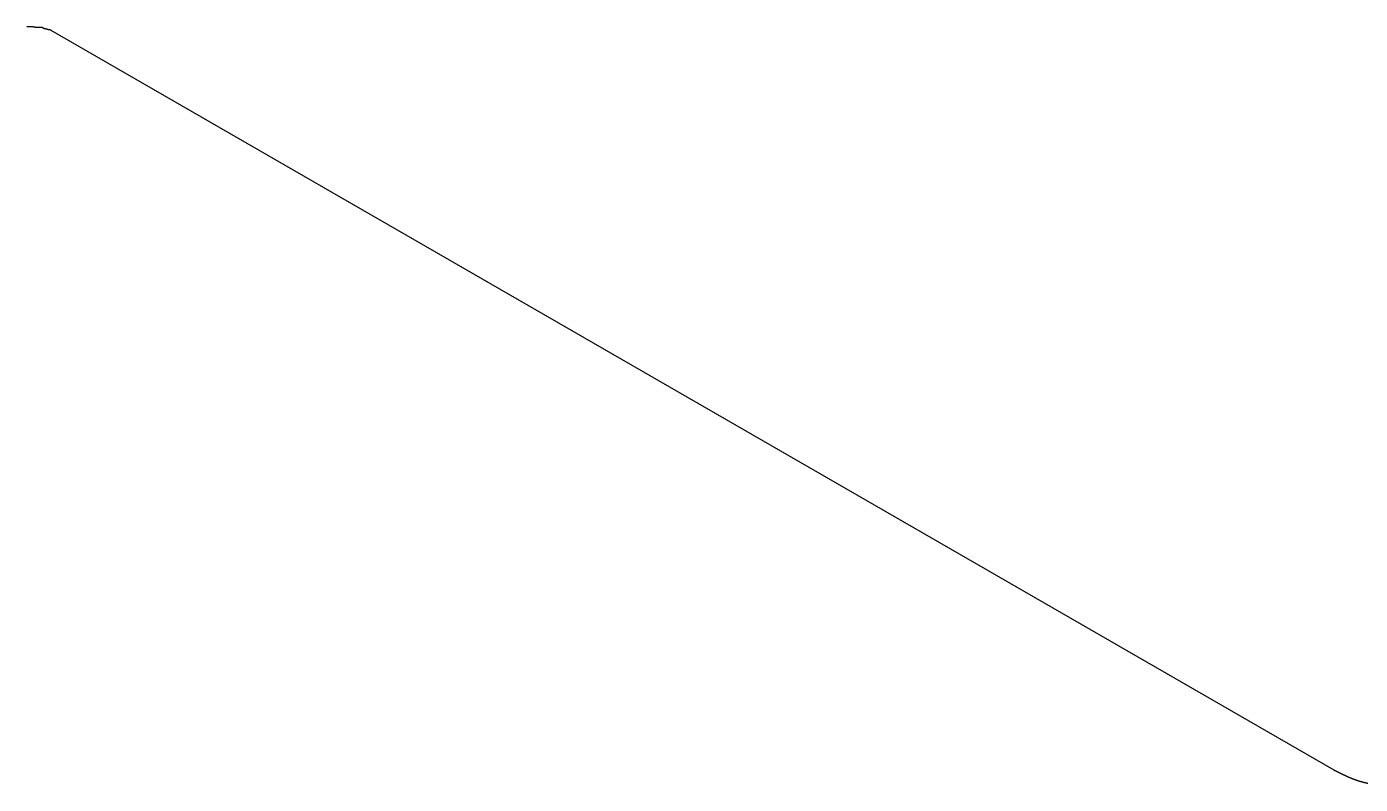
# Model space of a CAD drawing. Extents: x 0 to 153, y 0 to 92.
# Drawn here: x 123.08 to 138.41, y 0.13 to 8.84 of the extents above; entities that cross this region are included whole.
import ezdxf

# ---------------------------------------------------------------- set-up
doc = ezdxf.new("R2010")
doc.units = 0
doc.layers.get('0').update_dxf_attribs({"linetype": 'CONTINUOUS'})

msp = doc.modelspace()

# ---------------------------------------------------------------- linework, layer by layer
at = {"color": 1}
msp.add_lwpolyline([(138.104457, 0.294071), (123.362032, 8.79389)], dxfattribs=at)
for points, knots in [([(123.362032, 8.79389), (123.361634, 8.794095), (123.360704, 8.794573), (123.359858, 8.795832), (123.358573, 8.796669), (123.35729, 8.7965), (123.356099, 8.796545), (123.354858, 8.796536), (123.353641, 8.796527), (123.352456, 8.796569), (123.351182, 8.796401), (123.34987, 8.797225), (123.349058, 8.798459), (123.347817, 8.799323), (123.34655, 8.799144), (123.345368, 8.799192), (123.344137, 8.799181), (123.342925, 8.799173), (123.341741, 8.799214), (123.340466, 8.799047), (123.339153, 8.799872), (123.338334, 8.801111), (123.337079, 8.801967), (123.335805, 8.80179), (123.334614, 8.801837), (123.333374, 8.801827), (123.332154, 8.801819), (123.330961, 8.801861), (123.329677, 8.80169), (123.328358, 8.802517), (123.327539, 8.803757), (123.326284, 8.804613), (123.32501, 8.804436), (123.323819, 8.804483), (123.322579, 8.804473), (123.321359, 8.804464), (123.320166, 8.804506), (123.318882, 8.804336), (123.317563, 8.805163), (123.316744, 8.806403), (123.315489, 8.807259), (123.314215, 8.807082), (123.313024, 8.807129), (123.311784, 8.807119), (123.310561, 8.80711), (123.309359, 8.807153), (123.308066, 8.80698), (123.30674, 8.807809), (123.305914, 8.809054), (123.304645, 8.809903), (123.303365, 8.809725), (123.302165, 8.809787), (123.300912, 8.809717), (123.299689, 8.809931), (123.298484, 8.809846), (123.297192, 8.80961), (123.295864, 8.810461), (123.29503, 8.811705), (123.293748, 8.812546), (123.292461, 8.812374), (123.291252, 8.812421), (123.289994, 8.812409), (123.288757, 8.812408), (123.287541, 8.812422), (123.28632, 8.812364), (123.285109, 8.812586), (123.283888, 8.812458), (123.282674, 8.812397), (123.281384, 8.81242), (123.279843, 8.813173), (123.279551, 8.815375), (123.277688, 8.814992), (123.276204, 8.815853), (123.275869, 8.818018), (123.274088, 8.817643), (123.272906, 8.817719), (123.271669, 8.817697), (123.270375, 8.817709), (123.268828, 8.818465), (123.268518, 8.820666), (123.266653, 8.820281), (123.26516, 8.82116), (123.264838, 8.823152), (123.263209, 8.823118), (123.262173, 8.823056), (123.2611, 8.822973), (123.259954, 8.823018), (123.258563, 8.823787), (123.258434, 8.825919), (123.256798, 8.825585), (123.255773, 8.825664), (123.254692, 8.825598), (123.253633, 8.825782), (123.252562, 8.825677), (123.251496, 8.82563), (123.250425, 8.825643), (123.249349, 8.825639), (123.248273, 8.825641), (123.247197, 8.825638), (123.246122, 8.825648), (123.245044, 8.825611), (123.243971, 8.825746), (123.242893, 8.825668), (123.241818, 8.825633), (123.240741, 8.825642), (123.239666, 8.825639), (123.23859, 8.825641), (123.237513, 8.825638), (123.236438, 8.825648), (123.23536, 8.825611), (123.234284, 8.825746), (123.233198, 8.825667), (123.232113, 8.825633), (123.231028, 8.825642), (123.229944, 8.825639), (123.228859, 8.825641), (123.227774, 8.825638), (123.226689, 8.825648), (123.225603, 8.82561), (123.224521, 8.825746), (123.223435, 8.825667), (123.22235, 8.825633), (123.221262, 8.825642), (123.220169, 8.825639), (123.219075, 8.825641), (123.217984, 8.825638), (123.2169, 8.825648), (123.215813, 8.82561), (123.214728, 8.825746), (123.213633, 8.825667), (123.21254, 8.825633), (123.211446, 8.825642), (123.210353, 8.825639), (123.209259, 8.825641), (123.208165, 8.825638), (123.207072, 8.825649), (123.205976, 8.825605), (123.204886, 8.825764), (123.203791, 8.825671), (123.202698, 8.825632), (123.201604, 8.825642), (123.20051, 8.825639), (123.199416, 8.82564), (123.19832, 8.825639), (123.197218, 8.825645), (123.196115, 8.825621), (123.195016, 8.825704), (123.193922, 8.825708), (123.192808, 8.825742), (123.191672, 8.8258), (123.190576, 8.825921), (123.189394, 8.825562), (123.188254, 8.826513), (123.187515, 8.827674), (123.186306, 8.828519), (123.185111, 8.82838), (123.184017, 8.828489), (123.182892, 8.828494), (123.181749, 8.828519), (123.180655, 8.828661), (123.179471, 8.828317), (123.178333, 8.829263), (123.177594, 8.830425), (123.176364, 8.831287), (123.175103, 8.831105), (123.17393, 8.831154), (123.172707, 8.83114), (123.171506, 8.831144), (123.170324, 8.831143), (123.169181, 8.831144), (123.168016, 8.831142), (123.166826, 8.831148), (123.165635, 8.831125), (123.164448, 8.831209), (123.163265, 8.83121), (123.162044, 8.831247), (123.160843, 8.831302), (123.159664, 8.831415), (123.158403, 8.831071), (123.157094, 8.831955), (123.156283, 8.833171), (123.155041, 8.834032), (123.153775, 8.833873), (123.152593, 8.833955), (123.151361, 8.833891), (123.150151, 8.833847), (123.14896, 8.833878), (123.147809, 8.833903), (123.146641, 8.833878), (123.145459, 8.833846), (123.144238, 8.833896), (123.143034, 8.833944), (123.141843, 8.83391), (123.140653, 8.83389), (123.139462, 8.833896), (123.138271, 8.833895), (123.13712, 8.833895), (123.135949, 8.833894), (123.134758, 8.8339), (123.133567, 8.833878), (123.132377, 8.833954), (123.131186, 8.833925), (123.129957, 8.833891), (123.128746, 8.83388), (123.127556, 8.83389), (123.126365, 8.833897), (123.125174, 8.833895), (123.123984, 8.833895), (123.122793, 8.833895), (123.121603, 8.833895), (123.120412, 8.833895), (123.119221, 8.833895), (123.118031, 8.833895), (123.11684, 8.833895), (123.115649, 8.833895), (123.114459, 8.833895), (123.113268, 8.833895), (123.112078, 8.833895), (123.110887, 8.833895), (123.109696, 8.833895), (123.108506, 8.833895), (123.107315, 8.833895), (123.106124, 8.833895), (123.104973, 8.833895), (123.103802, 8.833895), (123.102611, 8.833895), (123.101381, 8.833894), (123.100168, 8.8339), (123.098968, 8.833931), (123.09777, 8.834008), (123.096573, 8.834051), (123.095385, 8.834167), (123.094115, 8.833821), (123.0928, 8.834706), (123.091989, 8.835923), (123.090748, 8.836784), (123.089481, 8.836625), (123.088299, 8.836706), (123.087067, 8.836644), (123.085858, 8.836594), (123.084666, 8.836614), (123.083476, 8.836652), (123.082282, 8.836662), (123.081083, 8.836652), (123.0803, 8.836648), (123.079907, 8.836647)], [0, 0, 0, 0, 0.001323, 0.003087, 0.004487, 0.00562, 0.006847, 0.008085, 0.009335, 0.010496, 0.011657, 0.013083, 0.014806, 0.016155, 0.017287, 0.018507, 0.019727, 0.020976, 0.022138, 0.023299, 0.024725, 0.026453, 0.027818, 0.028951, 0.030178, 0.031416, 0.032667, 0.033835, 0.035015, 0.036441, 0.038169, 0.039534, 0.040667, 0.041894, 0.043132, 0.044383, 0.045551, 0.046731, 0.048157, 0.049885, 0.05125, 0.052383, 0.05361, 0.054848, 0.0561, 0.057275, 0.058473, 0.0599, 0.061633, 0.063014, 0.064148, 0.065382, 0.066639, 0.067896, 0.069072, 0.070272, 0.0717, 0.073438, 0.074835, 0.07597, 0.07721, 0.078486, 0.079738, 0.08092, 0.082137, 0.083395, 0.084579, 0.085797, 0.087053, 0.08842, 0.090644, 0.091901, 0.093274, 0.095508, 0.096762, 0.09795, 0.099186, 0.100443, 0.101816, 0.10405, 0.105308, 0.106687, 0.108932, 0.109997, 0.111064, 0.112143, 0.113207, 0.114474, 0.116624, 0.117684, 0.118749, 0.119826, 0.120889, 0.121956, 0.123034, 0.124094, 0.125166, 0.126262, 0.127322, 0.128394, 0.129489, 0.130552, 0.131625, 0.132721, 0.133781, 0.134853, 0.135949, 0.137009, 0.138081, 0.139177, 0.14024, 0.14132, 0.142435, 0.143496, 0.144575, 0.145689, 0.14675, 0.147829, 0.148943, 0.150007, 0.151086, 0.152201, 0.153263, 0.154349, 0.155482, 0.156543, 0.157622, 0.158736, 0.159801, 0.160887, 0.162021, 0.163083, 0.164169, 0.165302, 0.166364, 0.16745, 0.168582, 0.169648, 0.170734, 0.171868, 0.17293, 0.174016, 0.175149, 0.176212, 0.177305, 0.178456, 0.179519, 0.180605, 0.181739, 0.182863, 0.184014, 0.185053, 0.186318, 0.187996, 0.189336, 0.1904, 0.191494, 0.192646, 0.193768, 0.194921, 0.195958, 0.197223, 0.198901, 0.200242, 0.201372, 0.202586, 0.203787, 0.205035, 0.20619, 0.207332, 0.208464, 0.209684, 0.210904, 0.212036, 0.21325, 0.214451, 0.215702, 0.216856, 0.218003, 0.219428, 0.221152, 0.222501, 0.223633, 0.224853, 0.226073, 0.227323, 0.228485, 0.229646, 0.230777, 0.23199, 0.233192, 0.234442, 0.235603, 0.236765, 0.238014, 0.239175, 0.240337, 0.241468, 0.242688, 0.243908, 0.245041, 0.246261, 0.247482, 0.248731, 0.249892, 0.251053, 0.252303, 0.253464, 0.254625, 0.255875, 0.257036, 0.258197, 0.259447, 0.260608, 0.261769, 0.263019, 0.26418, 0.265341, 0.26659, 0.267752, 0.268913, 0.270162, 0.271323, 0.272485, 0.273617, 0.274837, 0.276057, 0.277307, 0.278476, 0.279657, 0.280908, 0.28207, 0.283235, 0.28466, 0.286384, 0.287733, 0.288865, 0.290085, 0.291305, 0.292555, 0.293717, 0.294878, 0.296129, 0.297297, 0.298477, 0.298477, 0.298477, 0.298477]), ([(139.303604, 0.505685), (139.302278, 0.504342), (139.299616, 0.501647), (139.295686, 0.497552), (139.291698, 0.493514), (139.287708, 0.489475), (139.283772, 0.485377), (139.279765, 0.481347), (139.275769, 0.477301), (139.271819, 0.473209), (139.267806, 0.469172), (139.263791, 0.465135), (139.259835, 0.461039), (139.25582, 0.457001), (139.251804, 0.452962), (139.24784, 0.448866), (139.243826, 0.444837), (139.239797, 0.440858), (139.23577, 0.436894), (139.231743, 0.432918), (139.227696, 0.428957), (139.223655, 0.424991), (139.219625, 0.42101), (139.215568, 0.417047), (139.211501, 0.413079), (139.207427, 0.40911), (139.203345, 0.40514), (139.19925, 0.401174), (139.19517, 0.397217), (139.191094, 0.393304), (139.186974, 0.389462), (139.1829, 0.385562), (139.178818, 0.381658), (139.174656, 0.377823), (139.170589, 0.373918), (139.166382, 0.370152), (139.162273, 0.366312), (139.158098, 0.362545), (139.153888, 0.358825), (139.149673, 0.355061), (139.145575, 0.351158), (139.14129, 0.347468), (139.137067, 0.343753), (139.132815, 0.340053), (139.128559, 0.336364), (139.124306, 0.332717), (139.119938, 0.329212), (139.115694, 0.325557), (139.111312, 0.322002), (139.107034, 0.318342), (139.102592, 0.31486), (139.098251, 0.31128), (139.093855, 0.307768), (139.089406, 0.304322), (139.084947, 0.300823), (139.080596, 0.297183), (139.076089, 0.293774), (139.071665, 0.290372), (139.067102, 0.287151), (139.062674, 0.283761), (139.058123, 0.280533), (139.05357, 0.277345), (139.048997, 0.274155), (139.044385, 0.270929), (139.039871, 0.26754), (139.035185, 0.264388), (139.03055, 0.261208), (139.025909, 0.258026), (139.021228, 0.254918), (139.016486, 0.251894), (139.011848, 0.248743), (139.007039, 0.245872), (139.002286, 0.242947), (138.997506, 0.24004), (138.992715, 0.237139), (138.987915, 0.234273), (138.982997, 0.231603), (138.978205, 0.228717), (138.973293, 0.226026), (138.968376, 0.223371), (138.963448, 0.220726), (138.958504, 0.218073), (138.953575, 0.215465), (138.948706, 0.212853), (138.943826, 0.210404), (138.938894, 0.208054), (138.934073, 0.205502), (138.929119, 0.203252), (138.924061, 0.20122), (138.919246, 0.198663), (138.914209, 0.196592), (138.909136, 0.1946), (138.904287, 0.192102), (138.899174, 0.190183), (138.89406, 0.188256), (138.889166, 0.185804), (138.883984, 0.184047), (138.878848, 0.182169), (138.873923, 0.17978), (138.868699, 0.178213), (138.863456, 0.176673), (138.858552, 0.17421), (138.853291, 0.172704), (138.847963, 0.171429), (138.843049, 0.168954), (138.837729, 0.167629), (138.832383, 0.166403), (138.827434, 0.163977), (138.822064, 0.162814), (138.816693, 0.161638), (138.811681, 0.159268), (138.806243, 0.158303), (138.800776, 0.157478), (138.795761, 0.155036), (138.790258, 0.154402), (138.785007, 0.153098), (138.779513, 0.152769), (138.774287, 0.150955), (138.768996, 0.149335), (138.763433, 0.14909), (138.758204, 0.147288), (138.752848, 0.145948), (138.747305, 0.145644), (138.742052, 0.14389), (138.736637, 0.142826), (138.73112, 0.142469), (138.725848, 0.140788), (138.720354, 0.140297), (138.714856, 0.139792), (138.709559, 0.138152), (138.704052, 0.137651), (138.69854, 0.137138), (138.693226, 0.135542), (138.687712, 0.134872), (138.682231, 0.134996), (138.676585, 0.134568), (138.671505, 0.131935), (138.665793, 0.131962), (138.660548, 0.130222), (138.655074, 0.129577), (138.649639, 0.129749), (138.644216, 0.129697), (138.638787, 0.129734), (138.633362, 0.129637), (138.627938, 0.129613), (138.622514, 0.129605), (138.61709, 0.129601), (138.611666, 0.129585), (138.606242, 0.129578), (138.600818, 0.12958), (138.595394, 0.129577), (138.58997, 0.129587), (138.584546, 0.129552), (138.579122, 0.129547), (138.573699, 0.129609), (138.568277, 0.129653), (138.562863, 0.129625), (138.557447, 0.129587), (138.552048, 0.129662), (138.546471, 0.129996), (138.541463, 0.132819), (138.535837, 0.132145), (138.530303, 0.132721), (138.525259, 0.135332), (138.519542, 0.13528), (138.514263, 0.137073), (138.508745, 0.137534), (138.503243, 0.138049), (138.497945, 0.139686), (138.492448, 0.140187), (138.48695, 0.140699), (138.48168, 0.142365), (138.476239, 0.143154), (138.470738, 0.143611), (138.465478, 0.145354), (138.460125, 0.146704), (138.454584, 0.147028), (138.449347, 0.148839), (138.444068, 0.150466), (138.438497, 0.150702), (138.433301, 0.152756), (138.427914, 0.154368), (138.422782, 0.156649), (138.417336, 0.157683), (138.411894, 0.158768), (138.406889, 0.161226), (138.401478, 0.162384), (138.396064, 0.16354), (138.391095, 0.166036), (138.385724, 0.167358), (138.380318, 0.168585), (138.375318, 0.171066), (138.369908, 0.172431), (138.364529, 0.173911), (138.359515, 0.176395), (138.354161, 0.177933), (138.348816, 0.17948), (138.343818, 0.181955), (138.338473, 0.183536), (138.333204, 0.185342), (138.3282, 0.187815), (138.322908, 0.189574), (138.317661, 0.191429), (138.312669, 0.193909), (138.307381, 0.195708), (138.302211, 0.19782), (138.297201, 0.200287), (138.291993, 0.202226), (138.286769, 0.204124), (138.281831, 0.206708), (138.276664, 0.208779), (138.27146, 0.210748), (138.266524, 0.21333), (138.26136, 0.215437), (138.256259, 0.217677), (138.251293, 0.22019), (138.246159, 0.222325), (138.241045, 0.224561), (138.236048, 0.227131), (138.230886, 0.229411), (138.225729, 0.231695), (138.220718, 0.23427), (138.215577, 0.236559), (138.210435, 0.238836), (138.205435, 0.241425), (138.200287, 0.243753), (138.195228, 0.246281), (138.190195, 0.248866), (138.185124, 0.251319), (138.180004, 0.253659), (138.175029, 0.256287), (138.169959, 0.258725), (138.164844, 0.261068), (138.15987, 0.263694), (138.154809, 0.266131), (138.149706, 0.268479), (138.144735, 0.271111), (138.139661, 0.273592), (138.134649, 0.276186), (138.129635, 0.278775), (138.124569, 0.281273), (138.119544, 0.283853), (138.114527, 0.286449), (138.10946, 0.288945), (138.106113, 0.290667), (138.104433, 0.291531)], [0, 0, 0, 0, 0.005661, 0.011365, 0.017026, 0.022688, 0.028396, 0.034071, 0.039738, 0.045455, 0.051134, 0.056814, 0.062536, 0.068216, 0.073897, 0.079623, 0.085316, 0.090958, 0.096613, 0.102267, 0.107935, 0.113599, 0.119255, 0.12493, 0.130613, 0.1363, 0.141994, 0.147696, 0.153402, 0.159043, 0.164648, 0.170302, 0.175963, 0.181592, 0.187278, 0.192877, 0.198528, 0.204153, 0.209745, 0.215382, 0.221106, 0.226718, 0.232343, 0.237981, 0.243626, 0.249241, 0.254785, 0.260427, 0.266041, 0.27171, 0.277317, 0.28297, 0.28859, 0.294197, 0.29985, 0.305594, 0.31121, 0.3168, 0.322338, 0.32796, 0.333527, 0.339075, 0.344637, 0.350253, 0.355961, 0.361566, 0.367191, 0.372825, 0.378447, 0.384046, 0.389697, 0.395263, 0.400844, 0.406441, 0.412048, 0.417645, 0.42321, 0.428833, 0.434424, 0.440008, 0.445598, 0.451203, 0.45684, 0.462328, 0.467778, 0.473218, 0.478718, 0.484137, 0.489535, 0.495056, 0.500471, 0.505864, 0.511398, 0.516808, 0.522234, 0.527787, 0.533194, 0.538628, 0.544191, 0.549571, 0.554964, 0.560554, 0.565958, 0.571345, 0.57694, 0.582345, 0.587746, 0.593351, 0.59875, 0.60417, 0.60981, 0.615239, 0.620667, 0.626318, 0.631735, 0.637152, 0.642546, 0.648117, 0.653668, 0.659087, 0.664658, 0.670171, 0.675614, 0.681193, 0.686694, 0.692142, 0.697707, 0.703173, 0.708647, 0.714231, 0.719705, 0.725199, 0.730796, 0.736289, 0.741766, 0.747279, 0.753046, 0.758506, 0.764066, 0.769526, 0.774938, 0.780368, 0.785798, 0.791222, 0.796646, 0.80207, 0.807494, 0.812918, 0.818342, 0.823766, 0.82919, 0.834614, 0.840038, 0.845462, 0.850886, 0.856309, 0.861726, 0.867132, 0.872542, 0.877977, 0.883681, 0.889078, 0.894513, 0.900205, 0.90571, 0.911301, 0.916789, 0.922263, 0.927847, 0.933321, 0.938787, 0.944361, 0.949818, 0.955262, 0.960852, 0.966373, 0.971792, 0.977375, 0.982915, 0.988311, 0.993908, 0.999531, 1.005208, 1.010659, 1.016112, 1.021787, 1.027236, 1.032662, 1.038333, 1.043783, 1.049212, 1.054911, 1.060406, 1.065912, 1.071612, 1.077112, 1.082596, 1.088275, 1.093772, 1.09929, 1.104967, 1.110475, 1.116003, 1.121649, 1.127161, 1.132737, 1.138394, 1.143897, 1.1494, 1.155051, 1.160583, 1.166092, 1.171729, 1.177268, 1.182815, 1.188439, 1.193955, 1.199489, 1.205181, 1.210802, 1.216418, 1.222097, 1.227695, 1.233299, 1.238964, 1.244579, 1.250245, 1.255929, 1.261552, 1.267143, 1.272812, 1.278428, 1.284018, 1.289686, 1.295296, 1.300869, 1.306535, 1.312164, 1.317814, 1.323464, 1.329093, 1.334759, 1.340409, 1.346038, 1.351703, 1.351703, 1.351703, 1.351703])]:
    msp.add_open_spline(points, degree=3, knots=knots, dxfattribs=at)

doc.saveas('drawing.dxf')
